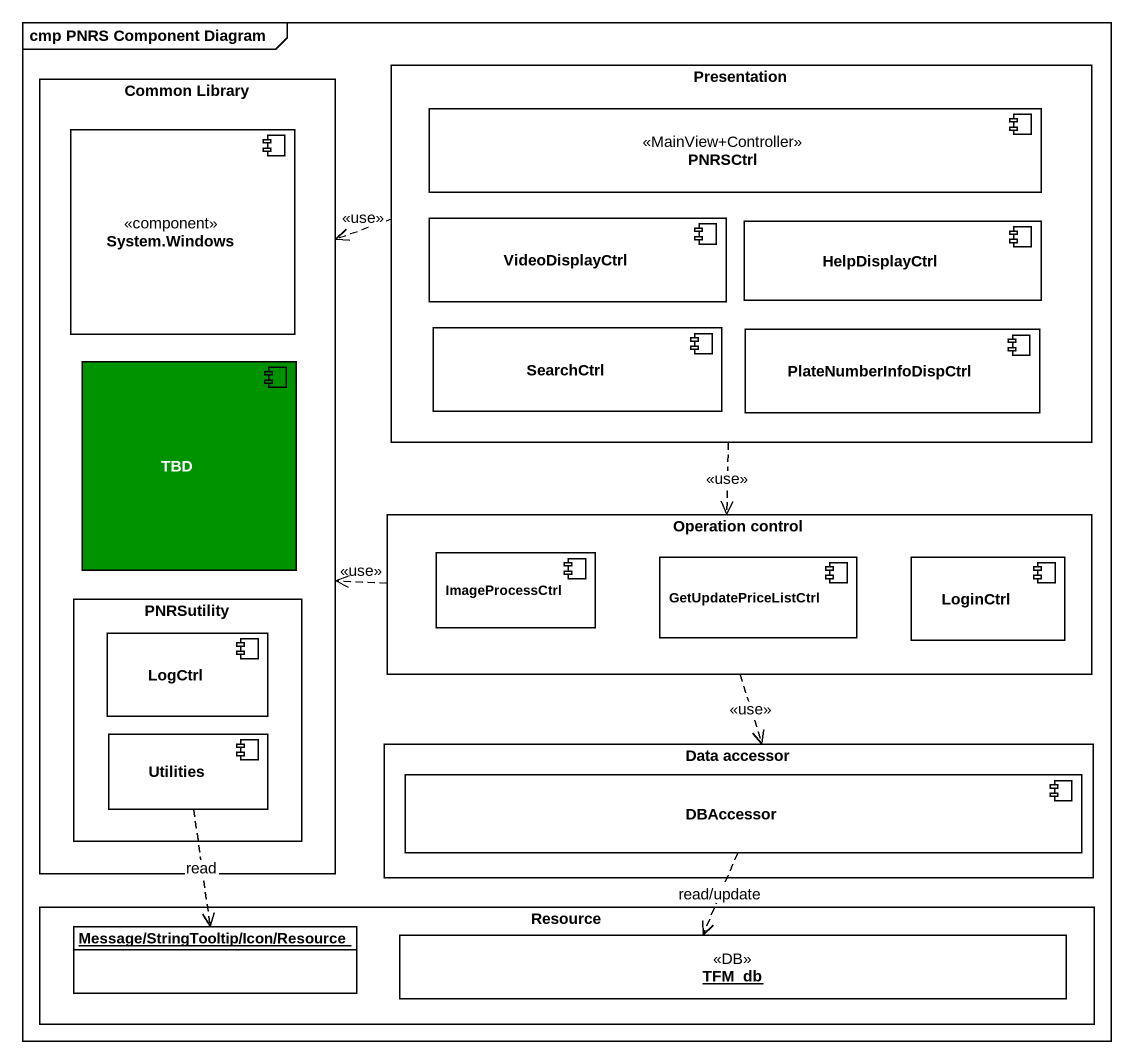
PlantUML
@startuml
mainframe cmp PNRS Component Diagram
allowmixing
hide circle
hide empty members
rectangle "Common Library" as Common_Library {
  component "System.Windows" as System_Windows <<component>>
  component TBD #009300
  rectangle PNRSutility {
    component LogCtrl
    component Utilities
  }
}
rectangle Presentation {
  component PNRSCtrl <<MainView+Controller>>
  component VideoDisplayCtrl
  component HelpDisplayCtrl
  component SearchCtrl
  component PlateNumberInfoDispCtrl
}
rectangle "Operation control" as Operation_control {
  component ImageProcessCtrl
  component GetUpdatePriceListCtrl
  component LoginCtrl
}
rectangle "Data accessor" as Data_accessor {
  component DBAccessor
}
rectangle Resource {
  object "Message/StringTooltip/Icon/Resource" as Message_StringTooltip_Icon
  object TFM_db <<DB>>
}
Presentation .left.> Common_Library : <<use>>
Presentation ..> Operation_control : <<use>>
Operation_control .left.> Common_Library : <<use>>
Operation_control ..> Data_accessor : <<use>>
Utilities ..> Message_StringTooltip_Icon : read
DBAccessor ..> TFM_db : read/update
@enduml
